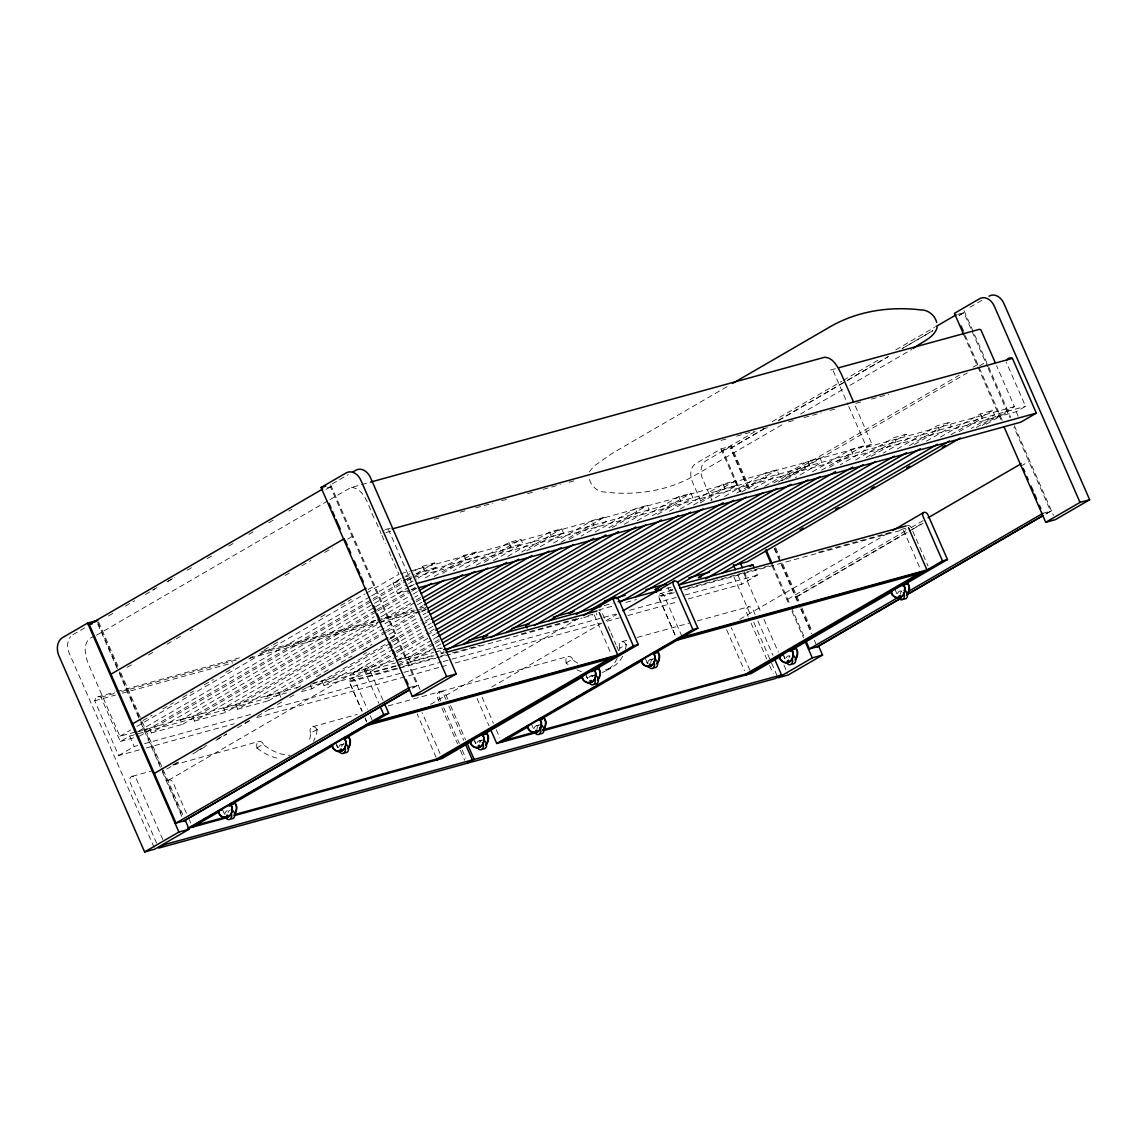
<?xml version="1.0" encoding="UTF-8"?>
<svg xmlns="http://www.w3.org/2000/svg" width="1147" height="1147" viewBox="0 0 1147 1147"><rect width="100%" height="100%" fill="white"/><g stroke="black" fill="none" stroke-linecap="round" stroke-linejoin="round"><path stroke-width="0.75" stroke-dasharray="5 3.75" d="M396.188 666.163L351.555 678.436L349.978 679.669L349.634 682.809L362.165 711.513M672.744 590.117L660.113 593.673L658.665 596.956L675.526 636.069M317.146 729.463L310.608 733.162L310.593 735.327A55.214 36.432 59.9 0 1 308.629 741.894M317.102 729.478L316.83 731.714A55.214 36.432 59.9 0 1 313.489 741.234M619.767 650.306L619.767 648.155L626.305 644.456M626.276 644.456L625.99 646.693A55.214 36.432 59.9 0 1 624.613 651.697M589.271 471.933L593.63 466.399L612.011 453.452L727.944 386.123M166.731 769.092L180.566 761.034M192.868 753.866L206.704 745.794M215.923 740.417L226.69 734.137M237.443 727.872L251.279 719.8M257.43 716.215L271.265 708.143M277.416 704.559L283.567 700.975M289.718 697.39L295.854 693.806M302.005 690.222L308.156 686.637M797.05 596.727L910.818 530.401M912.352 529.498L923.106 523.233M332.128 484.005L348.272 474.629M72.906 634.735L84.634 627.925M108.463 615.982L114.628 612.383M125.424 606.118L134.672 600.727M145.468 594.447L154.73 589.071M167.061 581.902L174.774 577.414M187.104 570.245L193.27 566.661M207.148 558.589L213.313 555.005M228.726 546.029L233.357 543.348M248.784 534.373L253.401 531.678M268.828 522.717L273.445 520.021M288.872 511.06L291.955 509.268M330.494 486.844L325.877 489.54L330.494 486.844L417.236 685.376L411.056 688.96L417.236 685.376M152.709 590.103L157.34 587.407M168.165 581.128L174.358 577.529M94.886 636.169C80.534 639.868 85.208 656.959 89.495 666.593L119.919 736.245L137.196 731.499M96.434 635.266L328.572 500.45M330.121 499.547L350.236 487.862L368.703 482.6M127.016 667.425L133.152 663.855M148.479 654.951L153.081 652.27M166.903 644.227L174.588 639.768M176.122 638.865L180.739 636.184M189.943 630.821L193.026 629.043M285.044 575.522L291.152 571.98M301.833 565.758L310.98 560.439M324.716 552.453L332.343 548.022M347.598 539.147L352.186 536.481M142.888 720.531L152.078 715.183M162.802 708.946L168.939 705.391M170.473 704.487L173.541 702.71M182.76 697.347L193.513 691.096M204.266 684.845L213.485 679.483M225.773 672.328L233.443 667.869M248.813 658.937L253.415 656.256M264.168 650.005L271.853 645.532M273.387 644.643L277.99 641.962M320.773 617.086L326.866 613.53M340.602 605.544L351.283 599.336M368.072 589.572L374.18 586.031M119.919 736.245L130.715 729.979M136.88 726.395L364.99 593.917M366.524 593.028L398.898 574.231L391.815 558.03M139.361 749.851L118.657 755.543L94.728 700.803A6.653 4.918 74.6 0 1 100.965 697.175L120.32 741.478L129.654 736.059L136.536 734.166M416.605 588.311L397.622 593.529L393.063 583.077L401.063 578.432M370.137 596.727L138.887 731.026L297.747 687.354M371.671 595.823L404.045 577.027M405.594 576.138L413.307 571.65M414.841 570.762L422.555 566.288L434.656 562.962L436.563 567.306L417.967 578.102M137.353 731.915L149.454 728.589L371.456 599.666M372.99 598.763L405.364 579.966M406.913 579.077L414.612 574.59M416.16 573.701L434.656 562.962M139.26 736.274L371.757 601.243M373.305 600.34L405.852 581.443M407.4 580.54L424.447 570.633L436.563 567.306M149.454 728.589L151.361 732.933L373.019 604.211M374.567 603.308L407.113 584.411M408.662 583.508L416.418 579.006M407.586 587.551L412.576 584.655L388.647 529.914A6.653 4.918 74.6 0 0 384.173 530.258M118.657 755.543L134.213 746.496L137.669 745.55M397.622 593.529L405.637 588.884M376.073 611.925L182.416 724.402L180.509 720.044L374.166 607.58M375.714 606.691L408.246 587.794M409.794 586.891L414.44 584.196M425.293 577.887L464.019 555.406L476.12 552.065L478.027 556.424L453.251 570.819M180.509 720.044L192.624 716.717L375.427 610.548M376.976 609.659L409.508 590.762M411.056 589.859L415.701 587.164M434.297 576.368L476.12 552.065M377.621 611.036L410.153 592.139M411.701 591.235L416.347 588.54M442.685 573.242L465.926 559.75L478.027 556.424M192.624 716.717L194.517 721.076L374.252 616.699M380.446 613.1L411.429 595.107M412.977 594.203L417.623 591.508M414.684 602.705L225.572 712.531L223.665 708.186L379.37 617.76M380.919 616.857L413.293 598.06M414.827 597.171L417.909 595.379M465.696 567.622L508.867 542.545L520.982 539.219L522.874 543.578L493.439 560.682M223.665 708.186L235.78 704.846L414.612 600.999M416.146 600.096L420.777 597.415M476.263 565.184L520.982 539.219M416.232 601.802L420.877 599.107M484.421 562.202L510.773 546.904L522.874 543.578M235.78 704.846L237.673 709.204L383.399 624.585M384.948 623.681L415.945 605.673M417.494 604.77L422.139 602.075M386.181 632.456L268.728 700.674L266.821 696.315L413.594 611.079M419.773 607.494L422.856 605.702M507.82 556.352L549.528 532.136L561.643 528.796L563.55 533.154L538.832 547.506M266.821 696.315L278.936 692.989L383.987 631.983M385.535 631.079L425.695 607.752M521.484 552.123L561.643 528.796M387.729 631.567L420.16 612.727M421.709 611.824L426.34 609.143M526.731 550.832L551.435 536.481L563.55 533.154M296.356 688.329L302.536 684.745M316.429 676.673L330.336 668.601M341.146 662.321L351.957 656.041M362.767 649.761L372.029 644.37M389.019 634.506L416.82 618.362M422.999 614.778L426.096 612.985M390.138 637.904L422.512 619.093M424.046 618.204L428.677 615.523M553.528 543.004L592.067 520.623L604.182 517.297L606.075 521.656L581.285 536.05M172.824 765.078L178.961 761.508M197.37 750.812L206.589 745.45M217.328 739.198L226.547 733.836M244.985 723.112L251.121 719.542M390.353 638.578L394.926 635.911M363.456 654.407L366.524 652.629M389.435 639.295L395.543 635.739M749.88 488.737L731.241 446.097L721.004 448.907L696.057 463.388A14.137 10.466 74.6 0 0 692.415 481.883L700.975 501.468M311.497 684.028L322.092 681.117L389.923 641.732M391.457 640.829L423.831 622.032M425.365 621.144L429.996 618.448M561.012 542.359L604.182 517.297M301.532 691.641L311.884 688.802L390.969 642.879M392.518 641.976L429.709 620.384M569.17 539.377L593.974 524.982L592.067 520.623M755.156 431.544L722.696 450.398L740.876 492.02M772.16 421.666L841.726 381.263M843.274 380.36L880.38 358.81M895.836 349.835L934.49 327.382M969.932 307.281L983.137 299.611M731.241 446.097L706.308 460.578A14.137 10.466 74.6 0 0 702.667 479.059L711.943 500.293M764.461 428.505L730.453 448.262L748.374 489.282M778.383 420.433L846.4 380.919M847.948 380.03L888.151 356.674M902.058 348.602L932.984 330.637L902.216 348.559M963.896 312.687L957.716 316.271L963.896 312.687L987.481 366.682M764.992 428.361L731.069 448.09L748.561 488.106M778.87 420.289L888.352 356.617M322.092 681.117L323.999 685.476L392.231 645.847M393.779 644.944L426.311 626.047M427.874 625.144L430.971 623.351M390.726 656.213L355.04 676.931L353.147 672.586L393.22 649.302M394.769 648.413L427.128 629.617M428.677 628.714L433.294 626.033M595.15 532.036L635.223 508.752L647.338 505.426L649.245 509.784L622.893 525.082M168.58 780.161L364.732 666.249M781.924 424.834L695.369 475.102C668.242 490.959 635.768 495.848 604.827 492.034C597.372 491.977 591.221 486.099 589.372 479.131M800.477 414.067L843.748 388.933M849.941 385.335L911.765 349.434M353.147 672.586L365.248 669.246L394.539 652.242M396.088 651.353L428.448 632.542M429.996 631.653L434.613 628.972M608.799 527.806L647.338 505.426M396.934 652.614L434.125 631.008M612.34 527.505L637.13 513.11L635.223 508.752M365.248 669.246L367.155 673.604L430.727 636.685M432.29 635.782L435.387 633.976M431.802 640.098L397.851 659.812L313.289 683.082M433.351 639.194L437.982 636.513M637.13 520.853L678.809 496.637L690.924 493.31L692.831 497.669L668.128 512.006M396.303 660.715L408.404 657.389L433.107 643.037M434.656 642.148L439.287 639.452M652.328 515.72L690.924 493.31M433.781 644.399L398.21 665.074L367.155 673.604M435.33 643.51L439.961 640.815M657.561 514.444L680.716 500.995L678.809 496.637M256.885 747.93L263.122 744.317L265.115 745.923A55.214 36.432 59.9 0 0 290.119 755.256M408.404 657.389L410.311 661.733L435.086 647.352M436.634 646.449L441.265 643.768M679.942 509.182L723.097 484.12L735.213 480.794L737.12 485.138L710.767 500.45M693.591 504.967L735.213 480.794M444.032 651.654L441.366 653.202L439.459 648.844L442.484 648.012M700.2 502.873L725.004 488.479L737.12 485.138M724.632 496.436L764.705 473.152L776.806 469.826L778.713 474.184L753.923 488.579M736.732 493.095L776.806 469.826M741.808 491.905L766.612 477.51L764.705 473.152M764.705 486.357L807.861 461.295L819.976 457.954L821.869 462.313L795.531 477.611M773.752 482.959L959.265 375.227M973.186 367.14L977.818 364.445M778.354 482.127L819.976 457.954M781.881 480.779L967.265 372.961M979.481 365.864L985.574 362.323M786.512 479.145L809.768 465.639L807.861 461.295M812.477 471.804L851.017 449.423L863.132 446.097L865.024 450.441L840.235 464.85M821.51 470.27L863.132 446.097M829.682 467.273L852.924 453.782L851.017 449.423M848.708 406.31L866.602 447.273L871.964 444.161L854.271 403.658M430.569 704.344L578.848 618.247M855.648 459.933L894.173 437.552L906.288 434.226L908.195 438.584L883.391 452.979M866.214 457.495L906.288 434.226M871.29 456.305L896.079 441.91L894.173 437.552M897.255 448.964L937.328 425.695L949.444 422.354L951.35 426.713L924.998 442.011M491.647 687.082L604.397 621.602M605.946 620.713L616.756 614.434M909.37 445.638L949.444 422.354M914.446 444.448L939.235 430.039L937.328 425.695M667.998 587.637L669.26 590.533L671.927 588.985M940.411 437.093L980.499 413.823L992.599 410.497L994.506 414.841L971.265 428.347M950.978 434.656L992.599 410.497M959.15 431.673L982.391 418.168L980.499 413.823M566.059 662.923L572.281 659.31L574.289 660.916A55.214 36.432 59.9 0 0 578.26 663.568M976.312 427.544L999.496 414.081M982.004 425.451L1014.435 406.612L996.542 365.664M986.219 424.29L1007.568 411.859M413.766 577.385L1016.213 411.73L1025.547 406.31L1006.206 362.008M688.3 598.906L741.808 584.196L757.378 575.149L754.769 569.184M606.146 670.68L612.369 667.052M739.743 619.337L888.007 533.226M787.745 599.279L909.714 528.452M911.248 527.563L923.493 520.451M795.502 597.157L907.564 531.979M909.112 531.09L922.934 523.046M1020.701 466.184L1028.945 461.581M1050.623 511.204L1044.444 514.802L1050.623 511.204L1013.934 427.214M907.263 525.713L909.213 525.527L910.933 526.946L928.009 566.016M327.397 487.704L331.426 486.586M957.688 314.393L964.828 312.428M835.288 368.717L830.127 370.137L832.951 370.266L847.991 404.676M385.335 529.584L390.51 528.165M385.879 532.581L391.07 531.147M434.269 519.276L441.179 517.369M460.176 512.15L467.087 510.243M475.733 507.877L493.009 503.117M501.655 500.752L508.565 498.845M527.577 493.626L534.488 491.719M543.119 489.339L560.396 484.593M569.041 482.213L575.952 480.321M721.09 440.405L728.001 438.512M736.646 436.132L753.923 431.372M762.569 429.007L769.479 427.1M788.491 421.881L795.401 419.974M804.033 417.594L821.309 412.848M829.955 410.468L836.866 408.576M855.877 403.343L862.788 401.45M871.419 399.07L888.71 394.324M721.764 450.656L732.001 447.832M400.618 573.758L409.25 571.378M410.984 570.905L871.964 444.161M866.602 447.273L1014.435 406.612M405.852 576.712L409.307 575.751M416.203 573.858L1025.547 406.31M393.063 583.077L401.694 580.712M403.414 580.224L412.045 577.859M97.638 696.86L114.901 692.114M116.621 691.641L242.634 656.987M261.631 651.768L375.556 620.441M377.277 619.968L413.537 610.003M420.433 608.096L423.888 607.15M100.965 697.175L114.772 693.39M121.682 691.483L239.063 659.21M259.767 653.518L415.128 610.792M416.848 610.319L425.48 607.953M94.728 700.803L115.446 695.096M122.356 693.204L232.827 662.823M250.089 658.077L377.836 622.95M379.557 622.477L426.168 609.659M399.615 659.339L435.874 649.374M437.595 648.901L441.05 647.94M138.257 733.679L290.177 691.913M307.425 687.168L395.471 662.966M397.192 662.493L433.451 652.514M435.172 652.041L443.803 649.675M604.354 605.53L612.985 603.15M666.493 588.44L671.038 587.192M120.32 741.478L134.084 737.693M151.361 732.933L182.416 724.402M194.517 721.076L225.572 712.531M237.673 709.204L268.728 700.674M323.999 685.476L355.04 676.931M410.311 661.733L437.91 654.148M598.476 610.003L613.989 605.731M626.104 602.404L636.456 599.551M669.26 590.533L672.716 589.587M397.909 665.69L433.939 655.783M440.806 653.89L444.247 652.944M349.505 681.146L400.991 666.995M402.712 666.522L438.756 656.614M440.462 656.141L445.624 654.722M452.477 652.829L479.948 645.288M521.139 633.961L579.493 617.903M588.067 615.552L596.655 613.186M658.679 596.139L674.121 591.895M687.856 588.11L771.945 564.984M818.298 552.252L892.094 531.95M900.682 529.599L905.829 528.179M397.737 668.715L349.491 681.978L361.907 710.753M399.457 668.228L435.645 658.292M437.365 657.819L582.103 618.018M583.823 617.545L592.44 615.179M674.164 592.698L658.665 596.956L675.913 636.929M684.501 589.859L903.32 529.685L920.582 569.658M144.579 743.657L253.329 713.749M268.857 709.477L441.48 662.02M443.201 661.547L450.111 659.64M451.832 659.167L602.017 617.875M603.738 617.401L615.824 614.075M629.631 610.276L676.243 597.458M684.874 595.092L757.378 575.149M146.271 747.944L234.303 723.743M256.742 717.578L439.717 667.253M441.452 666.78L448.348 664.887M455.259 662.98L600.254 623.122M607.164 621.215L619.251 617.889M627.882 615.523L677.934 601.759M409.465 687.512L418.168 685.117M1042.867 513.34L1051.555 510.945M132.292 776.29L152.881 770.626M173.484 764.963L259.279 741.363M312.687 726.682L357.305 714.409M388.188 705.921L439.674 691.77M441.466 691.268L568.453 656.356M621.86 641.675L628.714 639.782M637.302 637.431L688.788 623.265M697.362 620.914L748.848 606.749M257.086 748.403L257.2 747.844A4.789 3.541 74.6 0 1 258.405 741.693A4.789 3.541 74.6 0 1 263.423 744.231L263.624 744.704M566.26 663.382L566.374 662.837A4.789 3.541 74.6 0 1 567.579 656.672A4.789 3.541 74.6 0 1 572.597 659.224L572.797 659.683M340.989 744.718L344.1 743.873A4.516 3.341 74.6 0 0 343.283 744.174M590.834 676.027L593.945 675.167A4.516 3.341 74.6 0 0 591.565 677.877M650.163 659.711L653.274 658.851M479.059 740.933L482.17 740.087M536.466 725.75L539.577 724.89M351.441 487.346C366.567 489.253 369.105 510.458 375.542 520.767M660.729 593.415L663.783 594.892L682.279 637.23M351.555 678.436L354.609 679.913L367.413 709.219M599.365 610.419L600.684 610.849M566.102 662.909L568.052 664.529M256.928 747.916L258.892 749.536A55.214 36.432 59.9 0 0 279.022 758.454M1016.213 411.73L1018.163 416.203M964.068 310.694L1010.708 417.436M1014.292 425.637L1053.462 515.304M988.198 368.316L1009.647 417.408M965.229 335.627L1002.306 420.49M963.81 334.766L1001.073 420.074M895.219 589.902L896.882 593.687M775.616 547.635L779.903 557.456M782.756 563.994L799.158 601.53M801.954 607.939L812.449 631.94M774.913 548.438L798.513 602.433M801.366 608.985L811.373 631.882M774.182 548.338L799.989 607.408M800.706 609.043L811.459 633.66M814.327 640.227L816.463 645.144M773.049 565.672L790.541 605.688M791.244 607.293L804.534 637.703M721.004 448.907L739.686 491.662M771.931 565.5L789.136 604.87M792.004 611.437L803.474 637.689M723.097 484.12L725.004 488.479M783.444 654.822L785.107 658.607M783.817 656.457L784.792 658.693M744.116 571.622L748.03 580.583M744.03 573.758L761.149 612.928M764.002 619.466L778.268 652.113M783.975 665.174L787.545 673.346M755.127 614.52L752.991 609.616A4.789 3.541 74.6 0 0 747.973 607.078A4.789 3.541 74.6 0 0 746.769 613.229L748.188 616.498M757.981 621.043L772.963 655.324M737.593 574.532L741.808 584.196M733.793 576.568L750.912 615.753M753.765 622.276L770.884 661.461M771.587 663.095L778.01 677.791M751.041 623.036L766.741 658.952M769.594 665.475L773.15 673.647M749.923 670.249L731.643 628.427A3.914 2.581 59.9 0 0 731.126 627.71M726.682 629.789L744.546 670.694M645.374 658.607L647.037 662.393A10.395 7.699 74.6 0 0 648.37 663.654M626.205 645.001L626.004 644.542A4.789 3.541 74.6 0 0 620.986 641.99A4.789 3.541 74.6 0 0 619.767 648.155M602.476 613.573L604.598 618.462M608.168 626.606L610.29 631.495M611.007 633.115L615.982 644.514M616.699 646.148L618.835 651.037M549.528 532.136L551.435 536.481M586.06 674.909L587.708 678.709M586.418 676.558L587.393 678.78M508.867 542.545L510.773 546.904M464.019 555.406L465.926 559.75M531.692 724.646L533.341 728.431M482.012 697.075L493.454 723.241M496.307 729.793L499.877 737.965M422.555 566.288L424.447 570.633M477.052 698.437L488.995 725.779M474.285 739.829L475.933 743.614M474.643 741.464L475.618 743.7M376.245 522.387L381.205 533.728M381.908 535.348L385.449 543.449M388.991 551.549L391.113 556.41M447.746 699.039L445.61 694.136A4.789 3.541 74.6 0 0 440.591 691.598A4.789 3.541 74.6 0 0 439.373 697.749L440.806 701.018M450.599 705.563L465.582 739.858M445.968 699.527L443.817 694.623A4.789 3.541 74.6 0 0 438.799 692.085A4.789 3.541 74.6 0 0 437.595 698.251L439.014 701.505M448.821 706.065L463.789 740.345M443.66 707.556L459.345 743.471M462.198 749.995L465.768 758.167M441.867 708.043L457.567 743.959M460.42 750.482L464.693 760.289M330.666 484.851L420.06 689.476M440.047 753.651L422.483 713.448A3.914 2.581 59.9 0 0 421.967 712.717M436.089 757.335L417.508 714.81A3.914 2.581 59.9 0 1 417.35 713.993M383.055 700.344L368.99 668.171A3.914 2.581 59.9 0 0 365.262 666.006A3.914 2.581 59.9 0 0 364.029 669.533L378.782 703.312M370.266 715.728L373.105 722.252M364.961 717.893L366.352 721.076M336.214 743.614L337.863 747.4M336.573 745.249L337.562 747.486M309.991 684.444L311.884 688.802M317.031 730.008L316.83 729.549A4.789 3.541 74.6 0 0 311.812 726.997A4.789 3.541 74.6 0 0 310.608 733.162M278.936 692.989L280.843 697.333M222.518 809.653L224.181 813.438M186.431 813.166L172.839 782.082A3.914 2.581 59.9 0 0 169.111 779.917A3.914 2.581 59.9 0 0 167.878 783.444M189.284 819.704L190.717 822.987M98.599 621.989L117.912 666.178M120.765 672.716L141.497 720.173M142.214 721.807L183.233 815.718M97.681 622.248L118.657 670.278M119.36 671.884L139.375 717.692M140.092 719.327L160.824 766.784M161.526 768.418L182.258 815.861M97.767 624.068L118.557 671.64M119.274 673.289L140.063 720.861M140.78 722.51L161.569 770.081M162.286 771.73L182.359 817.668M129.654 736.059L134.213 746.496M162.831 839.561L136.436 779.157A4.789 3.541 74.6 0 0 131.418 776.605A4.789 3.541 74.6 0 0 130.213 782.77L156.594 843.174M154.142 847.504L69.264 653.231A14.137 10.466 74.6 0 1 70.641 636.556M594.16 614.706L610.72 653.073M365.363 718.753L366.739 721.95M905.815 529.011L905.944 529.828M596.641 614.018L596.784 614.849M224.841 814.599A4.516 3.341 74.6 0 1 229.085 811.058M228.038 812.621A4.516 3.341 74.6 0 1 229.586 810.212M338.623 747.428A4.516 3.341 74.6 0 1 342.781 745.02M341.72 746.582A4.516 3.341 74.6 0 1 342.58 744.747M588.784 677.719A4.516 3.341 74.6 0 1 593.458 676.902M477.009 742.639A4.516 3.341 74.6 0 1 480.851 741.234M479.79 742.797A4.516 3.341 74.6 0 1 480.12 741.779M480.65 740.962A4.516 3.341 74.6 0 1 481.353 740.389M534.101 728.46A4.516 3.341 74.6 0 1 537.355 725.75M537.111 728.732A4.516 3.341 74.6 0 1 537.527 726.596M538.058 725.779A4.516 3.341 74.6 0 1 538.76 725.191M647.697 663.54A4.516 3.341 74.6 0 1 651.94 660.012M650.793 662.694A4.516 3.341 74.6 0 1 652.442 659.152M648.055 663.726A10.395 7.699 74.6 0 1 646.722 662.479M622.663 656.213A55.214 36.432 59.9 0 1 602.419 670.12M617.158 658.378A55.214 36.432 59.9 0 1 602.103 672.472M581.486 671.712A55.214 36.432 59.9 0 1 576.066 669.418M897.628 593.716A4.516 3.341 74.6 0 1 901.786 591.307M900.639 593.988A4.516 3.341 74.6 0 1 901.585 591.035M786.182 657.632A4.516 3.341 74.6 0 1 790.011 656.227M788.964 657.776A4.516 3.341 74.6 0 1 789.81 655.955"/><path stroke-width="1.5" d="M937.185 327.21C934.49 338.021 921.084 341.978 913.313 348.53M94.914 621.961L97.839 620.255L87.602 623.065L62.655 637.56A14.137 10.466 74.6 0 0 59.027 656.041L144.608 851.949L154.859 849.138L189.14 829.224L185.341 820.521L175.09 823.331M456.248 673.92L421.967 693.82L412.347 696.473L321.045 487.504L345.993 473.008A14.137 10.466 74.6 0 1 361.033 480.65L446.627 676.558L456.248 673.92L370.653 477.998A14.137 10.466 74.6 0 0 355.613 470.37L352.674 472.077M322.737 488.98L89.294 624.556L176.021 823.087L409.465 687.512M110.972 674.192L344.415 538.617M132.651 723.814L366.094 588.239M732.575 383.428L829.955 326.881C857.11 311.095 889.527 306.177 920.453 309.891C928.081 309.69 934.848 315.153 936.698 322.45M419.171 590.605L431.559 583.407M420.992 593.587L444.118 580.153M422.426 598.204L462.728 574.805M423.687 601.171L474.829 571.478M424.404 604.799L487.747 568.023M427.874 608.24L506.644 562.489M427.63 612.082L518.759 559.163M154.343 773.451L387.786 637.875M430.211 614.62L531.95 555.535M431.258 619.48L549.026 551.076M936.038 326.494L956.139 314.823M432.519 622.448L561.141 547.75M434.842 625.129L573.572 544.567M435.674 630.104L593.745 538.316M436.935 633.087L605.845 534.975M437.982 636.513L618.606 531.606M441.495 639.926L635.954 526.989M442.799 642.865L646.521 524.552M444.09 646.162L661.446 519.935M446.699 650.105L678.508 515.476M462.815 644.442L690.623 512.15M483.891 639.883L482.615 636.986L703.039 508.967M491.188 637.46L723.212 502.716M505.97 632.585L733.779 500.278M184.409 820.779L409.522 689.863L183.792 820.951M527.047 628.011L525.77 625.115L746.21 497.095M144.608 851.949L178.903 832.048L189.14 829.224M412.347 696.473L446.627 676.558M534.344 625.588L763.271 492.637M187.549 828.492L383.7 714.567L388.675 713.205L384.46 703.555M196.768 823.575L199.85 821.782M202.919 819.99L206.001 818.198M210.632 815.517L213.7 813.725M246.06 794.943L249.128 793.151M252.211 791.358L255.294 789.58M259.925 786.885L262.993 785.107M266.075 783.315L269.158 781.523M279.94 775.257L283.022 773.479M295.353 766.311L298.421 764.533M301.503 762.741L304.586 760.948M315.368 754.683L318.45 752.891M329.232 746.64L332.315 744.847M350.796 734.109L353.878 732.316M356.961 730.539L361.577 727.843M364.66 726.065L367.743 724.273L368.13 725.148L612.785 657.862L612.412 657.002L369.463 723.8M230.819 804.047L218.36 811.287L219.823 814.642A10.395 7.699 74.6 0 0 228.583 816.807A10.395 7.699 74.6 0 0 232.282 807.402L230.819 804.047L234.848 802.943L236.325 806.298A10.395 7.699 74.6 0 1 234.891 813.495M344.501 738.008L332.057 745.249L333.519 748.59A10.395 7.699 74.6 0 0 342.279 750.769A10.395 7.699 74.6 0 0 345.978 741.363L344.501 738.008L348.545 736.904L350.007 740.259A10.395 7.699 74.6 0 1 348.573 747.457M218.704 811.918L192.524 827.13L192.137 826.256M230.819 804.836L332.702 745.722M344.516 738.797L388.675 713.205M229.314 806.155L234.848 802.943M344.387 739.313L348.545 736.904M549.126 620.713L776.935 488.407M790.9 484.335L568.941 613.244L571.966 612.412M576.167 614.505L807.975 479.876M592.282 608.842L820.091 476.55M583.479 615.552L614.362 597.616M616.713 598.691L835.604 471.575M620.67 601.86L852.694 467.101M635.438 596.985L863.247 464.678M656.514 592.411L655.252 589.515L875.677 461.495M622.936 610.835L673.906 581.242M677.347 582.146L894.302 456.148M906.402 452.807L678.608 585.113L752.805 564.711L754.109 567.693M920.381 448.735L698.408 577.644L701.434 576.812M705.649 578.891L937.457 444.276M721.764 573.242L949.558 440.95M800.076 529.9L803.158 528.107M835.633 509.254L838.715 507.461M871.19 488.608L874.272 486.801M906.747 467.947L909.829 466.155M942.304 447.301L945.386 445.509M960.383 438.011L747.271 561.772L733.507 565.557M750.138 566.26L752.805 564.711M235.221 814.413L436.806 758.984L610.864 657.891M633.345 645.933L613.659 600.885A3.914 2.581 59.9 0 1 614.907 597.358A3.914 2.581 59.9 0 1 618.634 599.523L638.306 644.571L633.345 645.933L437.193 759.844L436.806 758.984M482.572 734.223L470.127 741.464L471.589 744.804A10.395 7.699 74.6 0 0 480.349 746.984A10.395 7.699 74.6 0 0 484.048 737.578L482.572 734.223L486.615 733.119L488.077 736.474A10.395 7.699 74.6 0 1 485.611 744.933M594.347 669.318L581.902 676.544L583.364 679.899A10.395 7.699 74.6 0 0 592.124 682.064A10.395 7.699 74.6 0 0 595.809 672.658L594.347 669.318L598.39 668.199L599.852 671.554A10.395 7.699 74.6 0 1 597.386 680.013M1007.023 359.814A6.653 4.918 74.6 0 1 1012.428 358.394L1036.343 413.135L1020.773 422.182L418.34 587.837M471.503 741.435L442.154 758.482L233.873 815.761M482.313 735.155L582.705 676.859M591.594 671.698L638.306 644.571M482.457 735.528L486.615 733.119M594.232 670.608L598.39 668.199M490.4 729.005L496.723 743.485L692.874 629.56L697.849 628.198L678.164 583.149A3.914 2.581 59.9 0 0 674.436 580.984A3.914 2.581 59.9 0 0 673.203 584.526L692.874 629.56M505.927 738.553L509.01 736.775M521.34 729.607L524.423 727.829M555.22 709.936L558.302 708.143M569.084 701.878L573.715 699.197M576.783 697.405L579.866 695.612M582.948 693.835L587.565 691.139M590.648 689.361L593.73 687.569M626.076 668.787L629.158 666.995M632.241 665.203L636.857 662.522M659.969 649.102L664.586 646.421M539.993 719.04L527.534 726.266L528.996 729.621A10.395 7.699 74.6 0 0 537.757 731.8A10.395 7.699 74.6 0 0 541.456 722.395L539.993 719.04L544.022 717.936L545.485 721.277A10.395 7.699 74.6 0 1 543.018 729.75M653.675 653.001L641.23 660.228L642.693 663.583A10.395 7.699 74.6 0 0 651.439 665.762A10.395 7.699 74.6 0 0 655.138 656.356L653.675 653.001L657.718 651.883L659.181 655.238A10.395 7.699 74.6 0 1 656.715 663.712M527.878 726.911L501.698 742.109L501.311 741.249L534.043 732.245M539.993 719.814L641.861 660.701M653.69 653.776L697.849 628.198M539.879 720.345L544.022 717.936M653.561 654.306L657.718 651.883M472.349 759.931L466.126 763.544L158.745 848.077L164.967 844.45L472.349 759.931L465.223 743.614M781.523 674.923L474.141 759.443L467.904 763.056L775.3 678.537L781.523 674.923L774.383 658.593M892.653 530.545L923.536 512.594M928.066 517.784L1021.188 463.718M542.66 729.865L745.98 673.963L921.586 571.98L921.959 572.855L677.289 640.126L676.916 639.266M942.504 560.926L922.833 515.878A3.914 2.581 59.9 0 1 924.066 512.351A3.914 2.581 59.9 0 1 927.794 514.516L947.479 559.55L942.504 560.926L746.353 674.837L745.98 673.963M791.745 649.216L779.286 656.442L780.763 659.797A10.395 7.699 74.6 0 0 789.509 661.977A10.395 7.699 74.6 0 0 793.208 652.571L791.745 649.216L795.789 648.098L797.251 651.453A10.395 7.699 74.6 0 1 795.817 658.65M903.521 584.296L891.061 591.537L892.524 594.892A10.395 7.699 74.6 0 0 901.284 597.057A10.395 7.699 74.6 0 0 904.983 587.651L903.521 584.296L907.564 583.192L909.026 586.547A10.395 7.699 74.6 0 1 906.56 595.006M780.677 656.428L751.328 673.475L543.047 730.739M791.487 650.148L891.879 591.852M902.144 585.888L947.479 559.55M790.254 651.324L795.789 648.098M903.406 585.601L907.564 583.192M899.09 596.841L809.424 648.915L805.925 640.915M908.367 591.451L1042.867 513.34M817.18 646.779L900.667 598.304M906.847 594.705L1042.895 515.691L907.234 594.605M817.811 646.607L901.069 598.189M822.542 655.066L812.291 657.876L778.01 677.791L788.261 674.966L822.542 655.066L818.743 646.349L808.492 649.173M1003.94 426.641L1045.734 522.301L1080.03 502.4L1089.65 499.748L1004.055 303.84A14.137 10.466 74.6 0 0 989.015 296.198M1089.65 499.748L1055.369 519.663L1045.734 522.301M321.045 487.504L325.848 486.17M370.438 482.127L824.507 357.276C833.468 357.377 838.013 367.599 841.525 374.495L853.554 402.038M838.715 367.771L979.309 329.361L980.785 329.619L995.109 362.38M392.102 528.968L1012.428 358.394M88.362 624.814L92.391 623.71M416.031 583.708L1036.343 413.135M604.584 601.014L625.215 595.336M645.847 589.658L666.479 583.995M688.817 577.844L709.448 572.181M468.679 640.356L487.676 635.123M511.834 628.484L529.111 623.739M553.27 617.086L573.987 611.394M482.615 636.986L487.16 635.725M525.77 625.115L528.81 624.283M655.252 589.515L658.278 588.683M443.803 649.675L600.913 606.476M618.161 601.731L661.317 589.859M445.954 652.471L596.999 610.95M679.612 588.225L906.173 525.928M373.105 722.252L620.255 654.292M682.279 637.23L929.428 569.285M678.637 638.779L921.586 571.98M472.722 740.259L469.625 741.105L471.274 744.89A10.395 7.699 74.6 0 0 480.034 747.07A10.395 7.699 74.6 0 0 483.733 737.664L482.07 733.879L486.729 732.589L488.393 736.388A10.395 7.699 74.6 0 1 485.927 744.847M780.347 655.668L783.444 654.822M219.421 810.513L222.518 809.653M193.872 825.783L224.884 817.252M189.212 828.034L226.977 817.653M496.723 743.485L536.151 732.632M1080.03 502.4L994.435 306.478A14.137 10.466 74.6 0 0 979.38 298.851L954.447 313.332L963.81 334.766M961.028 326.02L963.136 330.823M1023.282 468.521L1024.687 471.718M1026.78 476.521L1028.185 479.718M1030.981 486.127L1033.074 490.93M1034.479 494.128L1036.573 498.931M1039.368 505.34L1040.773 508.537M908.438 527.62L926.948 569.959M890.559 591.178L892.223 594.978A10.395 7.699 74.6 0 0 900.983 597.143A10.395 7.699 74.6 0 0 904.668 587.737L903.019 583.952L907.678 582.676L909.327 586.461A10.395 7.699 74.6 0 1 906.861 594.92M766.053 549.657L772.347 564.066M765.479 550.732L771.214 563.851M804.907 640.972L812.291 657.876M740.302 562.862L742.41 567.693M778.799 656.098L780.447 659.883A10.395 7.699 74.6 0 0 789.208 662.063A10.395 7.699 74.6 0 0 792.907 652.657L791.244 648.858L795.903 647.582L797.552 651.367A10.395 7.699 74.6 0 1 795.1 659.84M733.363 564.869L735.471 569.701M640.729 659.883L642.377 663.669A10.395 7.699 74.6 0 0 651.138 665.848A10.395 7.699 74.6 0 0 654.837 656.442L653.173 652.643L657.833 651.367L659.496 655.152A10.395 7.699 74.6 0 1 657.03 663.626M599.279 612.627L617.774 654.98M581.4 676.2L583.049 679.985A10.395 7.699 74.6 0 0 591.809 682.15A10.395 7.699 74.6 0 0 595.508 672.744L593.845 668.959L598.505 667.683L600.168 671.468A10.395 7.699 74.6 0 1 597.702 679.927M527.032 725.922L528.681 729.707A10.395 7.699 74.6 0 0 537.441 731.886A10.395 7.699 74.6 0 0 541.14 722.481L539.491 718.696L544.137 717.405L545.8 721.191A10.395 7.699 74.6 0 1 543.334 729.664M467.001 743.113L474.141 759.443M329.031 503.39L331.125 508.193M332.53 511.404L334.623 516.207M336.028 519.405L340.215 529.011M345.118 540.208L347.211 545.011M348.616 548.223L350.71 553.026M354.208 561.026L356.301 565.829M357.706 569.027L359.8 573.83M361.205 577.041L363.298 581.844M373.793 605.86L375.886 610.663M377.291 613.86L379.385 618.663M389.88 642.678L391.987 647.482M393.378 650.679L395.471 655.482M405.966 679.497L408.074 684.3M380.187 706.523L383.7 714.567M331.555 744.89L333.204 748.676A10.395 7.699 74.6 0 0 341.964 750.855A10.395 7.699 74.6 0 0 345.663 741.449L344.014 737.664L348.659 736.374L350.322 740.173A10.395 7.699 74.6 0 1 347.856 748.633M217.858 810.929L219.521 814.728A10.395 7.699 74.6 0 0 228.267 816.893A10.395 7.699 74.6 0 0 231.966 807.488L230.318 803.703L234.977 802.427L236.626 806.212A10.395 7.699 74.6 0 1 234.16 814.671M87.602 623.065L178.903 832.048M231.293 809.911A4.516 3.341 74.6 0 1 234.805 815.46A4.516 3.341 74.6 0 1 230.576 818.428M231.221 813.467A4.516 3.341 74.6 0 1 230.074 819.273A4.516 3.341 74.6 0 1 225.342 816.879M345.878 744.159A4.516 3.341 74.6 0 1 348.416 749.966A4.516 3.341 74.6 0 1 344.258 752.389M344.903 747.428A4.516 3.341 74.6 0 1 343.756 753.235A4.516 3.341 74.6 0 1 339.025 750.841M594.834 675.167A4.516 3.341 74.6 0 1 598.361 680.157A4.516 3.341 74.6 0 1 595.006 683.985M594.748 678.723A4.516 3.341 74.6 0 1 593.601 684.544A4.516 3.341 74.6 0 1 588.87 682.135M483.059 740.073A4.516 3.341 74.6 0 1 486.557 745.636A4.516 3.341 74.6 0 1 482.328 748.604M482.414 742.639A4.516 3.341 74.6 0 1 482.199 749.192A4.516 3.341 74.6 0 1 477.095 747.055M540.466 724.89A4.516 3.341 74.6 0 1 543.979 730.453A4.516 3.341 74.6 0 1 539.75 733.42M539.821 727.442A4.516 3.341 74.6 0 1 539.606 734.008A4.516 3.341 74.6 0 1 534.502 731.872M654.163 658.851A4.516 3.341 74.6 0 1 657.661 664.414A4.516 3.341 74.6 0 1 653.432 667.368M653.503 661.403A4.516 3.341 74.6 0 1 653.303 667.97A4.516 3.341 74.6 0 1 648.198 665.819M903.994 590.16A4.516 3.341 74.6 0 1 907.506 595.709A4.516 3.341 74.6 0 1 903.277 598.677M903.349 592.712A4.516 3.341 74.6 0 1 903.148 599.264A4.516 3.341 74.6 0 1 898.044 597.128M793.122 655.367A4.516 3.341 74.6 0 1 795.66 661.174A4.516 3.341 74.6 0 1 791.502 663.583M792.147 658.622A4.516 3.341 74.6 0 1 791 664.443A4.516 3.341 74.6 0 1 786.269 662.034M226.676 815.503C227.393 819.144 228.999 813.567 226.676 815.503M340.372 749.464C341.089 753.106 342.695 747.529 340.372 749.464M478.442 745.679C479.159 749.321 480.765 743.743 478.442 745.679M535.85 730.496C536.567 734.137 538.172 728.56 535.85 730.496M590.218 680.759C590.934 684.401 592.54 678.823 590.218 680.759M649.546 664.457C650.249 668.099 651.869 662.522 649.546 664.457M787.602 660.672C788.319 664.314 789.939 658.736 787.602 660.672M899.377 595.752C900.094 599.394 901.714 593.816 899.377 595.752"/></g></svg>
